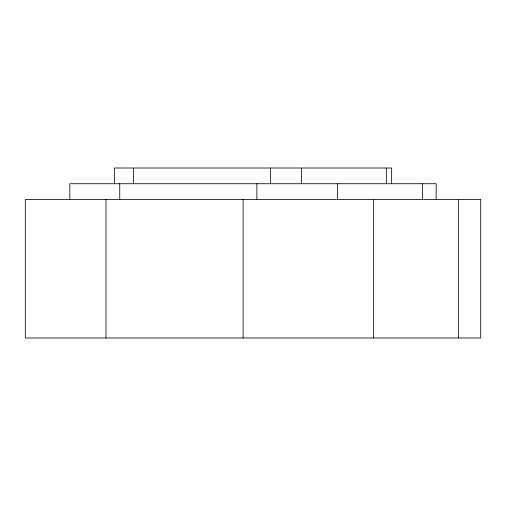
<?xml version="1.0" encoding="UTF-8"?>
<svg xmlns="http://www.w3.org/2000/svg" width="506" height="506" viewBox="0 0 506 506"><rect width="100%" height="100%" fill="white"/><g stroke="black" fill="none" stroke-linecap="round" stroke-linejoin="round"><path stroke-width="0.76" d="M391.638 183.76L391.638 168.017L114.362 168.017L114.362 183.969M458.398 199.446L458.398 337.983M436.166 199.472L436.166 183.729L69.834 183.729L69.834 199.687M422.371 183.729L422.371 199.49M386.344 168.017L386.344 183.773M373.656 199.446L373.656 337.983M337.628 183.729L337.628 199.687M301.601 168.017L301.601 183.969M270.621 168.017L270.621 183.773M256.865 183.729L256.865 199.49M243.101 199.446L243.101 337.983M133.508 168.017L133.508 183.969M119.745 183.729L119.745 199.687M105.988 199.446L105.988 337.983M480.7 199.446L25.3 199.446L25.3 337.983L480.7 337.983L480.7 199.446"/></g></svg>
